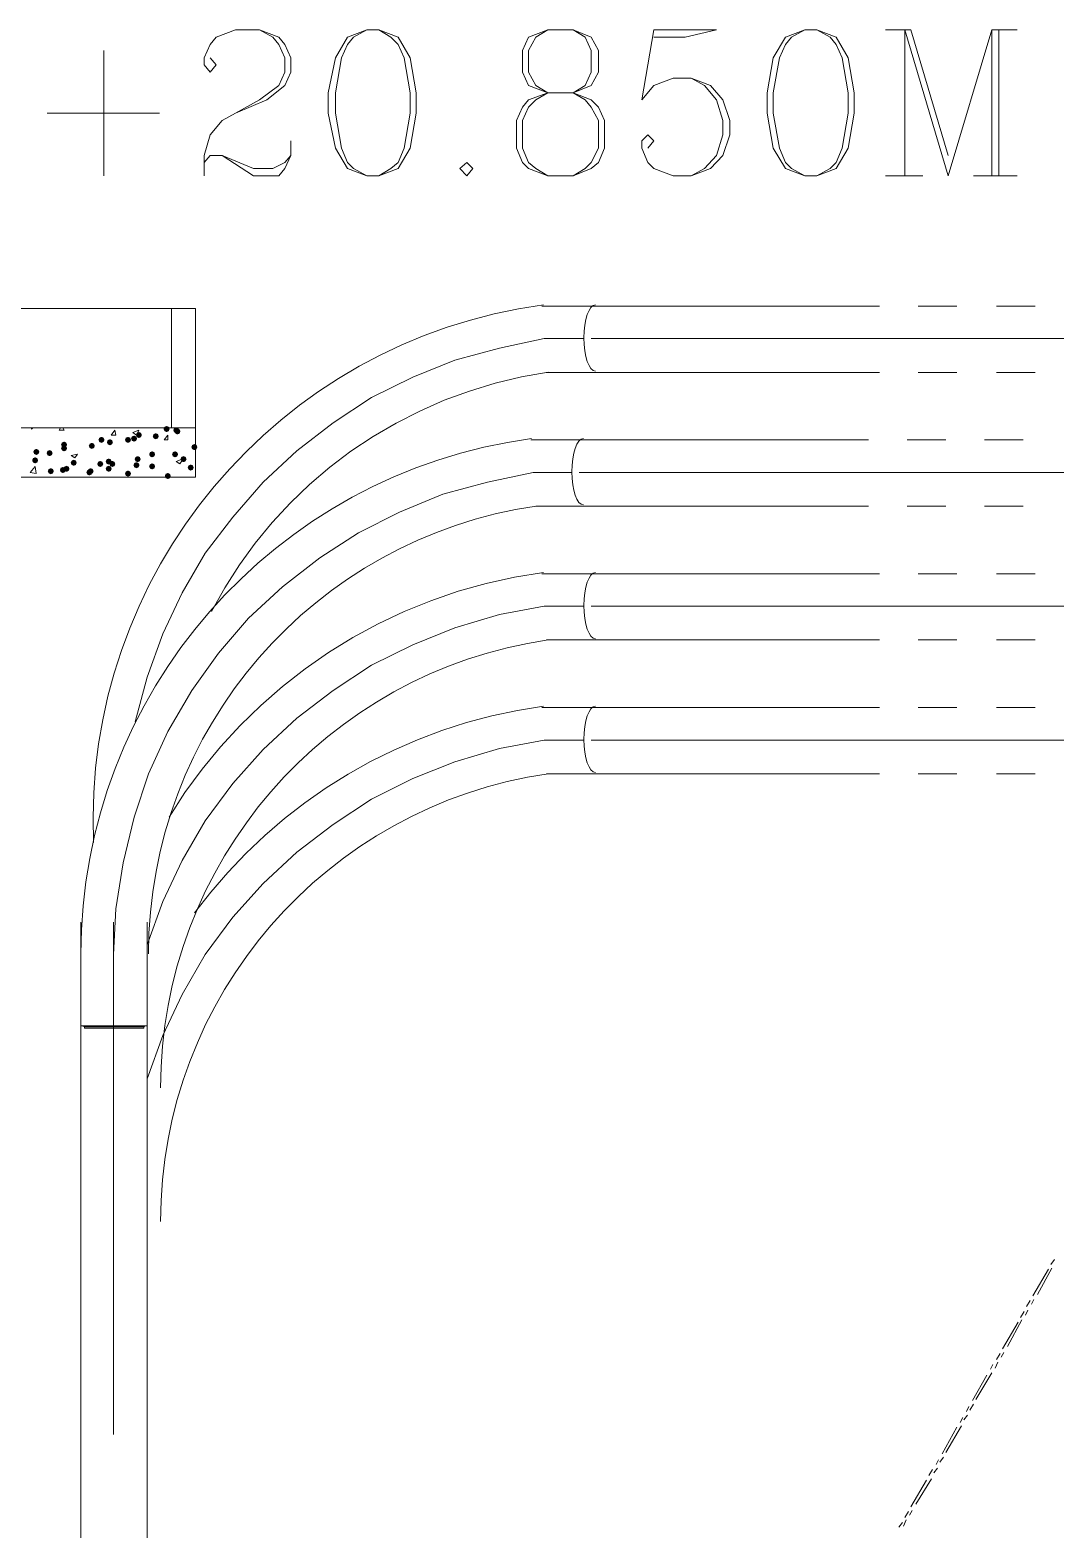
# Model space of a CAD drawing. Header units: millimetres. Extents: x 29 to 95071, y 20 to 67221.
# Drawn here: x 26749 to 30960, y 42981 to 49144 of the extents above; entities that cross this region are included whole.
import ezdxf

# ---------------------------------------------------------------- set-up
doc = ezdxf.new("R2010")
doc.units = ezdxf.units.MM

msp = doc.modelspace()

# ---------------------------------------------------------------- hatches: boundary and pattern name
h = msp.add_hatch(color=7)
h.dxf.hatch_style = 2
h.paths.add_polyline_path([(27042.3, 47446.4), (27033.5, 47450.1), (27029.9, 47458.8), (27033.5, 47467.6), (27042.3, 47471.2), (27051, 47467.6), (27054.6, 47458.8), (27051, 47450.1)])
h = msp.add_hatch(color=7)
h.dxf.hatch_style = 2
h.paths.add_polyline_path([(27077, 47436.5), (27068.2, 47440.2), (27064.6, 47448.9), (27068.2, 47457.7), (27077, 47461.3), (27085.7, 47457.7), (27089.3, 47448.9), (27085.7, 47440.2)])
h = msp.add_hatch(color=7)
h.dxf.hatch_style = 2
h.paths.add_polyline_path([(27151.3, 47446.4), (27142.5, 47450.1), (27138.9, 47458.8), (27142.5, 47467.6), (27151.3, 47471.2), (27160.1, 47467.6), (27163.7, 47458.8), (27160.1, 47450.1)])
h = msp.add_hatch(color=7)
h.dxf.hatch_style = 2
h.paths.add_polyline_path([(27176.1, 47451.4), (27167.3, 47455), (27163.7, 47463.8), (27167.3, 47472.5), (27176.1, 47476.2), (27184.8, 47472.5), (27188.5, 47463.8), (27184.8, 47455)])
h = msp.add_hatch(color=7)
h.dxf.hatch_style = 2
h.paths.add_polyline_path([(27195.9, 47466.3), (27187.2, 47469.9), (27183.5, 47478.7), (27187.2, 47487.4), (27195.9, 47491), (27204.7, 47487.4), (27208.3, 47478.7), (27204.7, 47469.9)])
h = msp.add_hatch(color=7)
h.dxf.hatch_style = 2
h.paths.add_polyline_path([(27265.3, 47461.3), (27256.5, 47464.9), (27252.9, 47473.7), (27256.5, 47482.4), (27265.3, 47486.1), (27274.1, 47482.4), (27277.7, 47473.7), (27274.1, 47464.9)])
h = msp.add_hatch(color=7)
h.dxf.hatch_style = 2
h.paths.add_polyline_path([(27309.9, 47491), (27301.2, 47494.7), (27297.5, 47503.4), (27301.2, 47512.2), (27309.9, 47515.8), (27318.7, 47512.2), (27322.3, 47503.4), (27318.7, 47494.7)])
h = msp.add_hatch(color=7)
h.dxf.hatch_style = 2
h.paths.add_polyline_path([(27349.6, 47486.1), (27340.8, 47489.7), (27337.2, 47498.5), (27340.8, 47507.2), (27349.6, 47510.9), (27358.3, 47507.2), (27362, 47498.5), (27358.3, 47489.7)])
h = msp.add_hatch(color=7)
h.dxf.hatch_style = 2
h.paths.add_polyline_path([(27354.5, 47481.1), (27345.8, 47484.8), (27342.1, 47493.5), (27345.8, 47502.3), (27354.5, 47505.9), (27363.3, 47502.3), (27366.9, 47493.5), (27363.3, 47484.8)])
h = msp.add_hatch(color=7)
h.dxf.hatch_style = 2
h.paths.add_polyline_path([(26774.6, 47396.9), (26765.9, 47400.5), (26762.2, 47409.3), (26765.9, 47418), (26774.6, 47421.7), (26783.4, 47418), (26787, 47409.3), (26783.4, 47400.5)])
h = msp.add_hatch(color=7)
h.dxf.hatch_style = 2
h.paths.add_polyline_path([(26829.1, 47391.9), (26820.4, 47395.6), (26816.7, 47404.3), (26820.4, 47413.1), (26829.1, 47416.7), (26837.9, 47413.1), (26841.5, 47404.3), (26837.9, 47395.6)])
h = msp.add_hatch(color=7)
h.dxf.hatch_style = 2
h.paths.add_polyline_path([(26888.6, 47426.6), (26879.9, 47430.2), (26876.2, 47439), (26879.9, 47447.8), (26888.6, 47451.4), (26897.4, 47447.8), (26901, 47439), (26897.4, 47430.2)])
h = msp.add_hatch(color=7)
h.dxf.hatch_style = 2
h.paths.add_polyline_path([(26888.6, 47411.7), (26879.9, 47415.4), (26876.2, 47424.1), (26879.9, 47432.9), (26888.6, 47436.5), (26897.4, 47432.9), (26901, 47424.1), (26897.4, 47415.4)])
h = msp.add_hatch(color=7)
h.dxf.hatch_style = 2
h.paths.add_polyline_path([(27002.6, 47421.7), (26993.9, 47425.3), (26990.2, 47434), (26993.9, 47442.8), (27002.6, 47446.4), (27011.4, 47442.8), (27015, 47434), (27011.4, 47425.3)])
h = msp.add_hatch(color=7)
h.dxf.hatch_style = 2
h.paths.add_polyline_path([(27250.4, 47387), (27241.7, 47390.6), (27238, 47399.3), (27241.7, 47408.1), (27250.4, 47411.7), (27259.2, 47408.1), (27262.8, 47399.3), (27259.2, 47390.6)])
h = msp.add_hatch(color=7)
h.dxf.hatch_style = 2
h.paths.add_polyline_path([(27344.6, 47387), (27335.9, 47390.6), (27332.2, 47399.3), (27335.9, 47408.1), (27344.6, 47411.7), (27353.4, 47408.1), (27357, 47399.3), (27353.4, 47390.6)])
h = msp.add_hatch(color=7)
h.dxf.hatch_style = 2
h.paths.add_polyline_path([(27423.9, 47416.7), (27415.2, 47420.3), (27411.5, 47429.1), (27415.2, 47437.8), (27423.9, 47441.5), (27432.7, 47437.8), (27436.3, 47429.1), (27432.7, 47420.3)])
h = msp.add_hatch(color=7)
h.dxf.hatch_style = 2
h.paths.add_polyline_path([(26769.6, 47362.2), (26760.9, 47365.8), (26757.3, 47374.6), (26760.9, 47383.3), (26769.6, 47387), (26778.4, 47383.3), (26782, 47374.6), (26778.4, 47365.8)])
h = msp.add_hatch(color=7)
h.dxf.hatch_style = 2
h.paths.add_polyline_path([(26834.1, 47317.6), (26825.3, 47321.2), (26821.7, 47330), (26825.3, 47338.7), (26834.1, 47342.3), (26842.8, 47338.7), (26846.5, 47330), (26842.8, 47321.2)])
h = msp.add_hatch(color=7)
h.dxf.hatch_style = 2
h.paths.add_polyline_path([(26883.6, 47322.5), (26874.9, 47326.2), (26871.3, 47334.9), (26874.9, 47343.7), (26883.6, 47347.3), (26892.4, 47343.7), (26896, 47334.9), (26892.4, 47326.2)])
h = msp.add_hatch(color=7)
h.dxf.hatch_style = 2
h.paths.add_polyline_path([(26898.5, 47327.5), (26889.8, 47331.1), (26886.1, 47339.9), (26889.8, 47348.6), (26898.5, 47352.3), (26907.3, 47348.6), (26910.9, 47339.9), (26907.3, 47331.1)])
h = msp.add_hatch(color=7)
h.dxf.hatch_style = 2
h.paths.add_polyline_path([(26928.3, 47352.3), (26919.5, 47355.9), (26915.9, 47364.7), (26919.5, 47373.4), (26928.3, 47377), (26937, 47373.4), (26940.6, 47364.7), (26937, 47355.9)])
h = msp.add_hatch(color=7)
h.dxf.hatch_style = 2
h.paths.add_polyline_path([(26992.7, 47312.6), (26983.9, 47316.2), (26980.3, 47325), (26983.9, 47333.8), (26992.7, 47337.4), (27001.4, 47333.8), (27005.1, 47325), (27001.4, 47316.2)])
h = msp.add_hatch(color=7)
h.dxf.hatch_style = 2
h.paths.add_polyline_path([(26997.6, 47317.6), (26988.9, 47321.2), (26985.3, 47330), (26988.9, 47338.7), (26997.6, 47342.3), (27006.4, 47338.7), (27010, 47330), (27006.4, 47321.2)])
h = msp.add_hatch(color=7)
h.dxf.hatch_style = 2
h.paths.add_polyline_path([(27037.3, 47347.3), (27028.5, 47350.9), (27024.9, 47359.7), (27028.5, 47368.4), (27037.3, 47372.1), (27046, 47368.4), (27049.7, 47359.7), (27046, 47350.9)])
h = msp.add_hatch(color=7)
h.dxf.hatch_style = 2
h.paths.add_polyline_path([(27072, 47357.2), (27063.2, 47360.9), (27059.6, 47369.6), (27063.2, 47378.4), (27072, 47382), (27080.7, 47378.4), (27084.4, 47369.6), (27080.7, 47360.9)])
h = msp.add_hatch(color=7)
h.dxf.hatch_style = 2
h.paths.add_polyline_path([(27072, 47327.5), (27063.2, 47331.1), (27059.6, 47339.9), (27063.2, 47348.6), (27072, 47352.3), (27080.7, 47348.6), (27084.4, 47339.9), (27080.7, 47331.1)])
h = msp.add_hatch(color=7)
h.dxf.hatch_style = 2
h.paths.add_polyline_path([(27086.9, 47347.3), (27078.1, 47350.9), (27074.5, 47359.7), (27078.1, 47368.4), (27086.9, 47372.1), (27095.6, 47368.4), (27099.3, 47359.7), (27095.6, 47350.9)])
h = msp.add_hatch(color=7)
h.dxf.hatch_style = 2
h.paths.add_polyline_path([(27186, 47342.3), (27177.2, 47346), (27173.6, 47354.7), (27177.2, 47363.5), (27186, 47367.1), (27194.7, 47363.5), (27198.4, 47354.7), (27194.7, 47346)])
h = msp.add_hatch(color=7)
h.dxf.hatch_style = 2
h.paths.add_polyline_path([(27191, 47367.1), (27182.2, 47370.8), (27178.6, 47379.5), (27182.2, 47388.3), (27191, 47391.9), (27199.7, 47388.3), (27203.3, 47379.5), (27199.7, 47370.8)])
h = msp.add_hatch(color=7)
h.dxf.hatch_style = 2
h.paths.add_polyline_path([(27250.4, 47337.4), (27241.7, 47341), (27238, 47349.8), (27241.7, 47358.5), (27250.4, 47362.2), (27259.2, 47358.5), (27262.8, 47349.8), (27259.2, 47341)])
h = msp.add_hatch(color=7)
h.dxf.hatch_style = 2
h.paths.add_polyline_path([(27379.3, 47367.1), (27370.5, 47370.8), (27366.9, 47379.5), (27370.5, 47388.3), (27379.3, 47391.9), (27388.1, 47388.3), (27391.7, 47379.5), (27388.1, 47370.8)])
h = msp.add_hatch(color=7)
h.dxf.hatch_style = 2
h.paths.add_polyline_path([(27409, 47332.4), (27400.3, 47336.1), (27396.6, 47344.8), (27400.3, 47353.6), (27409, 47357.2), (27417.8, 47353.6), (27421.4, 47344.8), (27417.8, 47336.1)])
h = msp.add_hatch(color=7)
h.dxf.hatch_style = 2
h.paths.add_polyline_path([(27151.3, 47307.7), (27142.5, 47311.3), (27138.9, 47320), (27142.5, 47328.8), (27151.3, 47332.4), (27160.1, 47328.8), (27163.7, 47320), (27160.1, 47311.3)])
h = msp.add_hatch(color=7)
h.dxf.hatch_style = 2
h.paths.add_polyline_path([(27314.9, 47297.7), (27306.1, 47301.4), (27302.5, 47310.1), (27306.1, 47318.9), (27314.9, 47322.5), (27323.6, 47318.9), (27327.3, 47310.1), (27323.6, 47301.4)])

# ---------------------------------------------------------------- linework, layer by layer
at = {"color": 7, "lineweight": 0}
for points in [[(27488.3, 49030.1), (27513.1, 49000.3), (27488.3, 48970.6), (27463.6, 49000.3), (27463.6, 49030.1), (27488.3, 49084.6), (27513.1, 49114.3), (27592.4, 49144.1), (27691.6, 49144.1), (27770.9, 49114.3), (27795.6, 49084.6), (27820.4, 49030.1), (27820.4, 48970.6), (27795.6, 48916), (27721.3, 48856.6), (27592.4, 48802), (27537.9, 48772.3), (27488.3, 48712.8), (27463.6, 48628.6), (27463.6, 48544.3)], [(27691.6, 49144.1), (27746.1, 49114.3), (27770.9, 49084.6), (27795.6, 49030.1), (27795.6, 48970.6), (27770.9, 48916), (27691.6, 48856.6), (27592.4, 48802)], [(28132.7, 49144.1), (28053.4, 49114.3), (28003.8, 49030.1), (27974.1, 48886.3), (27974.1, 48802), (28003.8, 48658.3), (28053.4, 48574), (28132.7, 48544.3), (28182.3, 48544.3), (28261.6, 48574), (28311.1, 48658.3), (28335.9, 48802), (28335.9, 48886.3), (28311.1, 49030.1), (28261.6, 49114.3), (28182.3, 49144.1), (28132.7, 49144.1), (28078.2, 49114.3), (28053.4, 49084.6), (28028.6, 49030.1), (28003.8, 48886.3), (28003.8, 48802), (28028.6, 48658.3), (28053.4, 48598.8), (28078.2, 48574), (28132.7, 48544.3)], [(28182.3, 48544.3), (28231.8, 48574), (28261.6, 48598.8), (28286.3, 48658.3), (28311.1, 48802), (28311.1, 48886.3), (28286.3, 49030.1), (28261.6, 49084.6), (28231.8, 49114.3), (28182.3, 49144.1)], [(28876.2, 48544.3), (28826.6, 48574), (28796.9, 48598.8), (28772.1, 48658.3), (28772.1, 48772.3), (28796.9, 48826.8), (28826.6, 48856.6), (28876.2, 48886.3), (28796.9, 48856.6), (28772.1, 48826.8), (28747.3, 48772.3), (28747.3, 48658.3), (28772.1, 48598.8), (28796.9, 48574), (28876.2, 48544.3), (28980.3, 48544.3), (29054.6, 48574), (29084.4, 48598.8), (29109.1, 48658.3), (29109.1, 48772.3), (29084.4, 48826.8), (29054.6, 48856.6), (28980.3, 48886.3), (29029.8, 48916), (29054.6, 48970.6), (29054.6, 49059.8), (29029.8, 49114.3), (28980.3, 49144.1)], [(28876.2, 49144.1), (28796.9, 49114.3), (28772.1, 49059.8), (28772.1, 48970.6), (28796.9, 48916), (28876.2, 48886.3), (28980.3, 48886.3), (29054.6, 48916), (29084.4, 48970.6), (29084.4, 49059.8), (29054.6, 49114.3), (28980.3, 49144.1), (28876.2, 49144.1), (28826.6, 49114.3), (28796.9, 49059.8), (28796.9, 48970.6), (28826.6, 48916), (28876.2, 48886.3)], [(29312.4, 49144.1), (29262.8, 48856.6), (29312.4, 48916), (29391.7, 48945.8), (29466, 48945.8), (29545.3, 48916), (29594.9, 48856.6), (29624.6, 48772.3), (29624.6, 48712.8), (29594.9, 48628.6), (29545.3, 48574), (29466, 48544.3), (29391.7, 48544.3), (29312.4, 48574), (29287.6, 48598.8), (29262.8, 48658.3), (29262.8, 48688), (29287.6, 48712.8), (29312.4, 48688), (29287.6, 48658.3)], [(29312.4, 49144.1), (29570.1, 49144.1), (29441.2, 49114.3), (29312.4, 49114.3)], [(29931.9, 49144.1), (29852.6, 49114.3), (29803, 49030.1), (29778.3, 48886.3), (29778.3, 48802), (29803, 48658.3), (29852.6, 48574), (29931.9, 48544.3), (29981.5, 48544.3), (30060.8, 48574), (30110.4, 48658.3), (30135.1, 48802), (30135.1, 48886.3), (30110.4, 49030.1), (30060.8, 49114.3), (29981.5, 49144.1), (29931.9, 49144.1), (29877.4, 49114.3), (29852.6, 49084.6), (29827.8, 49030.1), (29803, 48886.3), (29803, 48802), (29827.8, 48658.3), (29852.6, 48598.8), (29877.4, 48574), (29931.9, 48544.3)], [(29981.5, 48544.3), (30036, 48574), (30060.8, 48598.8), (30085.6, 48658.3), (30110.4, 48802), (30110.4, 48886.3), (30085.6, 49030.1), (30060.8, 49084.6), (30036, 49114.3), (29981.5, 49144.1)], [(30264, 49144.1), (30368.1, 49144.1)], [(30343.3, 49144.1), (30343.3, 48544.3)], [(30343.3, 49144.1), (30521.7, 48544.3), (30700.2, 49144.1), (30700.2, 48544.3)], [(30368.1, 49144.1), (30521.7, 48628.6)], [(30700.2, 49144.1), (30804.3, 49144.1)], [(30729.9, 49144.1), (30729.9, 48544.3)], [(27052.2, 49059.8), (27052.2, 48544.3)], [(29466, 48945.8), (29520.5, 48916), (29570.1, 48856.6), (29594.9, 48772.3), (29594.9, 48712.8), (29570.1, 48628.6), (29520.5, 48574), (29466, 48544.3)], [(28980.3, 48544.3), (29029.8, 48574), (29054.6, 48598.8), (29084.4, 48658.3), (29084.4, 48772.3), (29054.6, 48826.8), (29029.8, 48856.6), (28980.3, 48886.3)], [(26819.2, 48802), (27280.2, 48802)], [(27537.9, 48628.6), (27666.8, 48544.3), (27770.9, 48544.3), (27795.6, 48574), (27820.4, 48628.6), (27820.4, 48688)], [(27463.6, 48598.8), (27488.3, 48628.6), (27537.9, 48628.6), (27666.8, 48574), (27746.1, 48574), (27795.6, 48598.8), (27820.4, 48628.6)], [(30264, 48544.3), (30417.7, 48544.3)], [(30625.8, 48544.3), (30804.3, 48544.3)], [(28858.3, 48014.3), (28756.5, 47998), (28656.5, 47977.1), (28558.5, 47951.6), (28462.5, 47921.8), (28368.6, 47887.8), (28277, 47849.6), (28187.7, 47807.4), (28100.8, 47761.3), (28016.4, 47711.4), (27934.7, 47657.8), (27855.7, 47600.8), (27779.6, 47540.3), (27706.4, 47476.6), (27636.2, 47409.7), (27569.2, 47339.7), (27505.5, 47266.8), (27445, 47191.2), (27388.1, 47112.8), (27334.6, 47031.9), (27284.9, 46948.6), (27238.9, 46862.9), (27196.7, 46775.1), (27158.5, 46685.2), (27124.4, 46593.3), (27094.4, 46499.7), (27068.7, 46404.3), (27047.3, 46307.3), (27030.4, 46208.9), (27018.1, 46109.1), (27010.4, 46008.1), (27007.6, 45906.1), (27009.5, 45803)], [(29072, 48014), (29062.5, 48011.2), (29053.6, 48003.2), (29045.6, 47990.7), (29038.7, 47974), (29032.9, 47953.9), (29028.6, 47930.7), (29025.8, 47905.1), (29024.9, 47877.7), (29025.8, 47850.2), (29028.6, 47824.6), (29032.9, 47801.4), (29038.7, 47781.3), (29045.6, 47764.6), (29053.6, 47752.1), (29062.5, 47744.1), (29072, 47741.3)], [(27428.9, 47999.1), (22908.5, 47999.1)], [(27329.7, 47508.4), (27329.7, 47999.1)], [(27428.9, 47305.2), (27428.9, 47999.1)], [(29069.5, 48009), (28851.4, 48009)], [(29069.5, 48009), (30239.2, 48009)], [(30397.8, 48009), (30556.4, 48009)], [(30720, 48009), (30878.6, 48009)], [(28861.3, 47875.2), (28677.9, 47835.5), (28494.5, 47786), (28321, 47716.6), (28152.5, 47632.3), (27993.9, 47528.2), (27845.2, 47414.2), (27706.4, 47285.3), (27582.5, 47141.6), (27468.5, 46992.9), (27374.3, 46829.3), (27295, 46660.8), (27230.6, 46482.4), (27181, 46299)], [(28861.3, 47875.2), (29024.9, 47875.2)], [(29054.6, 47875.2), (29084.4, 47875.2)], [(32365.6, 47875.2), (29069.5, 47875.2)], [(29119, 47875.2), (29277.7, 47875.2)], [(28878, 47736.8), (28767.8, 47717.3), (28659.7, 47691.5), (28554, 47659.5), (28450.7, 47621.4), (28350.2, 47577.4), (28252.7, 47527.7), (28158.4, 47472.4), (28067.6, 47411.8), (27980.6, 47345.9), (27897.4, 47275), (27818.5, 47199.2), (27743.9, 47118.7), (27674, 47033.7), (27609, 46944.3), (27549.2, 46850.6), (27494.7, 46753)], [(29069.5, 47736.4), (28871.2, 47736.4)], [(30239.2, 47736.4), (29069.5, 47736.4)], [(30556.4, 47736.4), (30397.8, 47736.4)], [(30878.6, 47736.4), (30720, 47736.4)], [(27428.9, 47508.4), (22908.5, 47508.4)], [(26754.8, 47508.4), (26754.8, 47503.4)], [(26754.8, 47503.4), (26759.7, 47508.4)], [(26868.8, 47498.5), (26873.7, 47508.4)], [(26868.8, 47498.5), (26888.6, 47498.5)], [(26888.6, 47498.5), (26883.6, 47508.4)], [(28808.7, 47464.1), (28710.1, 47448.4), (28613.2, 47428.3), (28518.1, 47404), (28424.8, 47375.6), (28333.5, 47343.1), (28244.2, 47306.7), (28157.1, 47266.5), (28072.3, 47222.7), (27989.8, 47175.2), (27909.7, 47124.2), (27832.2, 47069.9), (27757.2, 47012.4), (27685.1, 46951.6), (27615.7, 46887.9), (27549.2, 46821.2), (27485.8, 46751.7), (27425.5, 46679.4), (27368.3, 46604.6), (27314.5, 46527.3), (27264, 46447.6), (27217.1, 46365.6), (27173.7, 46281.4), (27134, 46195.2), (27098.1, 46107.1), (27066, 46017.1), (27037.9, 45925.4), (27013.9, 45832), (26994, 45737.2), (26978.4, 45640.9), (26967.1, 45543.4), (26960.3, 45444.7), (26958, 45344.9)], [(27081.9, 47478.7), (27096.8, 47498.5)], [(27081.9, 47478.7), (27101.7, 47478.7)], [(27101.7, 47478.7), (27096.8, 47498.5)], [(27171.1, 47488.6), (27195.9, 47498.5)], [(27171.1, 47488.6), (27186, 47478.7)], [(27186, 47478.7), (27195.9, 47498.5)], [(27300, 47458.8), (27314.9, 47478.7)], [(27300, 47458.8), (27314.9, 47458.8)], [(27314.9, 47458.8), (27314.9, 47478.7)], [(29024.9, 47458.8), (28806.8, 47458.8)], [(29022.4, 47463.8), (29012.9, 47461), (29004.1, 47453.1), (28996.1, 47440.5), (28989.1, 47423.9), (28983.3, 47403.7), (28979, 47380.5), (28976.3, 47354.9), (28975.3, 47327.5), (28976.3, 47300), (28979, 47274.4), (28983.3, 47251.3), (28989.1, 47231.1), (28996.1, 47214.5), (29004.1, 47201.9), (29012.9, 47193.9), (29022.4, 47191.2)], [(29019.9, 47458.8), (30194.6, 47458.8)], [(30353.2, 47458.8), (30511.8, 47458.8)], [(30670.4, 47458.8), (30829.1, 47458.8)], [(26918.3, 47394.4), (26943.1, 47399.3)], [(26933.2, 47384.5), (26943.1, 47399.3)], [(26749.8, 47325), (26769.6, 47349.8)], [(26774.6, 47320), (26769.6, 47349.8)], [(26918.3, 47394.4), (26933.2, 47384.5)], [(27349.6, 47369.6), (27374.3, 47379.5)], [(27349.6, 47369.6), (27364.4, 47359.7)], [(27364.4, 47359.7), (27374.3, 47374.6)], [(26705.2, 47305.2), (27428.9, 47305.2)], [(26749.8, 47325), (26774.6, 47320)], [(28816.7, 47325), (28628.3, 47285.3), (28445, 47235.8), (28266.5, 47161.4), (28098, 47077.2), (27939.4, 46973.1), (27785.7, 46854.1), (27647, 46725.3), (27523, 46581.5), (27414, 46427.9), (27314.9, 46259.3), (27235.6, 46085.9), (27176.1, 45907.4), (27131.5, 45719.1), (27101.7, 45530.7), (27091.8, 45342.4)], [(28816.7, 47325), (28975.3, 47325)], [(29005, 47325), (29039.7, 47325)], [(32316, 47325), (29019.9, 47325)], [(29069.5, 47325), (29228.1, 47325)], [(28828.4, 47186.6), (28743.4, 47172.2), (28659.8, 47154.1), (28577.8, 47132.4), (28497.4, 47107.1), (28418.7, 47078.4), (28341.8, 47046.4), (28266.8, 47011), (28193.7, 46972.6), (28122.6, 46931.1), (28053.7, 46886.6), (27987, 46839.2), (27922.5, 46789), (27860.4, 46736.1), (27800.7, 46680.7), (27743.6, 46622.7), (27689, 46562.4), (27637.1, 46499.7), (27588, 46434.8), (27541.7, 46367.7), (27498.4, 46298.6), (27458, 46227.6), (27420.8, 46154.7), (27386.7, 46080.1), (27355.8, 46003.8), (27328.3, 45926), (27304.2, 45846.6), (27283.6, 45765.9), (27266.5, 45683.9), (27253.1, 45600.7), (27243.4, 45516.4), (27237.5, 45431.1), (27235.6, 45344.9)], [(29024.9, 47186.2), (28826.6, 47186.2)], [(30194.6, 47186.2), (29019.9, 47186.2)], [(30511.8, 47186.2), (30353.2, 47186.2)], [(30829.1, 47186.2), (30670.4, 47186.2)], [(28858.3, 46913.9), (28739.5, 46894.4), (28622.7, 46868.4), (28508, 46836), (28395.8, 46797.4), (28286.1, 46752.8), (28179.4, 46702.4), (28075.7, 46646.2), (27975.4, 46584.4), (27878.6, 46517.2), (27785.6, 46444.7), (27696.6, 46367.1), (27611.8, 46284.5), (27531.5, 46197.1), (27455.9, 46105), (27385.3, 46008.4), (27319.8, 45907.4)], [(29069.5, 46908.6), (28851.4, 46908.6)], [(29072, 46913.6), (29062.5, 46910.8), (29053.6, 46902.9), (29045.6, 46890.3), (29038.7, 46873.7), (29032.9, 46853.5), (29028.6, 46830.4), (29025.8, 46804.8), (29024.9, 46777.3), (29025.8, 46749.8), (29028.6, 46724.2), (29032.9, 46701.1), (29038.7, 46680.9), (29045.6, 46664.3), (29053.6, 46651.7), (29062.5, 46643.8), (29072, 46641)], [(29069.5, 46908.6), (30239.2, 46908.6)], [(30397.8, 46908.6), (30556.4, 46908.6)], [(30720, 46908.6), (30878.6, 46908.6)], [(28861.3, 46774.8), (28677.9, 46740.1), (28494.5, 46685.6), (28321, 46616.2), (28152.5, 46532), (27993.9, 46427.9), (27845.2, 46313.9), (27706.4, 46185), (27582.5, 46046.2), (27468.5, 45892.6), (27374.3, 45729), (27295, 45560.5), (27230.6, 45382)], [(28861.3, 46774.8), (29024.9, 46774.8)], [(29054.6, 46774.8), (29084.4, 46774.8)], [(32365.6, 46774.8), (29069.5, 46774.8)], [(29119, 46774.8), (29277.7, 46774.8)], [(28878, 46636.4), (28792.9, 46622), (28709.4, 46603.9), (28627.3, 46582.2), (28546.9, 46556.9), (28468.3, 46528.2), (28391.4, 46496.2), (28316.3, 46460.9), (28243.3, 46422.4), (28172.2, 46380.9), (28103.3, 46336.4), (28036.5, 46289), (27972.1, 46238.8), (27910, 46186), (27850.3, 46130.5), (27793.1, 46072.6), (27738.6, 46012.2), (27686.7, 45949.5), (27637.6, 45884.6), (27591.3, 45817.5), (27548, 45748.5), (27507.6, 45677.4), (27470.3, 45604.6), (27436.2, 45529.9), (27405.4, 45453.6), (27377.9, 45375.8), (27353.7, 45296.4), (27333.1, 45215.7), (27316.1, 45133.7), (27302.6, 45050.5), (27293, 44966.2), (27287.1, 44880.9), (27285.1, 44794.7)], [(29069.5, 46636), (28871.2, 46636)], [(30239.2, 46636), (29069.5, 46636)], [(30556.4, 46636), (30397.8, 46636)], [(30878.6, 46636), (30720, 46636)], [(28858.3, 46363.8), (28751.5, 46346.5), (28646.2, 46324), (28542.6, 46296.3), (28440.8, 46263.5), (28341, 46225.8), (28243.3, 46183.3), (28148.1, 46136), (28055.3, 46084.1), (27965.3, 46027.6), (27878.1, 45966.7), (27793.9, 45901.4), (27713, 45831.9), (27635.4, 45758.3), (27561.4, 45680.6), (27491.2, 45599), (27424.8, 45513.6)], [(29069.5, 46358.5), (28851.4, 46358.5)], [(29072, 46363.4), (29062.5, 46360.7), (29053.6, 46352.7), (29045.6, 46340.2), (29038.7, 46323.5), (29032.9, 46303.3), (29028.6, 46280.2), (29025.8, 46254.6), (29024.9, 46227.1), (29025.8, 46199.7), (29028.6, 46174.1), (29032.9, 46150.9), (29038.7, 46130.7), (29045.6, 46114.1), (29053.6, 46101.5), (29062.5, 46093.6), (29072, 46090.8)], [(29069.5, 46358.5), (30239.2, 46358.5)], [(30397.8, 46358.5), (30556.4, 46358.5)], [(30720, 46358.5), (30878.6, 46358.5)], [(28861.3, 46224.6), (28677.9, 46190), (28494.5, 46135.4), (28321, 46066), (28152.5, 45981.8), (27993.9, 45877.7), (27845.2, 45763.7), (27706.4, 45634.8), (27582.5, 45496), (27468.5, 45342.4), (27374.3, 45178.8), (27295, 45010.3), (27230.6, 44831.9)], [(28861.3, 46224.6), (29024.9, 46224.6)], [(29054.6, 46224.6), (29084.4, 46224.6)], [(32365.6, 46224.6), (29069.5, 46224.6)], [(29119, 46224.6), (29277.7, 46224.6)], [(28878, 46086.2), (28792.9, 46071.9), (28709.4, 46053.8), (28627.3, 46032), (28546.9, 46006.8), (28468.3, 45978.1), (28391.4, 45946), (28316.3, 45910.7), (28243.3, 45872.2), (28172.2, 45830.7), (28103.3, 45786.2), (28036.5, 45738.8), (27972.1, 45688.7), (27910, 45635.8), (27850.3, 45580.3), (27793.1, 45522.4), (27738.6, 45462), (27686.7, 45399.3), (27637.6, 45334.4), (27591.3, 45267.4), (27548, 45198.3), (27507.6, 45127.3), (27470.3, 45054.4), (27436.2, 44979.8), (27405.4, 44903.5), (27377.9, 44825.6), (27353.7, 44746.3), (27333.1, 44665.5), (27316.1, 44583.5), (27302.6, 44500.3), (27293, 44416), (27287.1, 44330.7), (27285.1, 44244.5)], [(29069.5, 46085.9), (28871.2, 46085.9)], [(30239.2, 46085.9), (29069.5, 46085.9)], [(30556.4, 46085.9), (30397.8, 46085.9)], [(30878.6, 46085.9), (30720, 46085.9)], [(26958, 45476.2), (26958, 29580.6)], [(27091.8, 43369.7), (27091.8, 45476.2)], [(27230.6, 29580.6), (27230.6, 45476.2)], [(26958, 45049.9), (26958, 45342.4)], [(27091.8, 45000.4), (27091.8, 45342.4)], [(27230.6, 45049.9), (27230.6, 45342.4)], [(27230.6, 45049.9), (26958, 45049.9)], [(26958, 45049.9), (26963, 45049.9), (26972.9, 45045), (26972.9, 45040)], [(27220.7, 45049.9), (26963, 45049.9)], [(27215.7, 45045), (26972.9, 45045)], [(26972.9, 45040), (27091.8, 45040), (27215.7, 45040)], [(26977.8, 45040), (27091.8, 45040), (27210.8, 45040)], [(27230.6, 45049.9), (27220.7, 45049.9), (27215.7, 45045), (27215.7, 45040)], [(30943.1, 44068.6), (30957.9, 44088.4)], [(30868.7, 43939.7), (30933.1, 44048.7)], [(30888.5, 43944.6), (30948, 44053.7)], [(30843.9, 43895.1), (30858.8, 43919.9)], [(30863.7, 43905), (30873.7, 43924.8)], [(30744.8, 43721.6), (30809.2, 43830.6)], [(30764.6, 43731.5), (30824.1, 43840.5)], [(30819.1, 43850.5), (30834, 43875.2)], [(30839, 43860.4), (30848.9, 43880.2)], [(30720, 43677), (30734.9, 43701.8)], [(30739.8, 43686.9), (30749.7, 43706.7)], [(30695.2, 43637.3), (30705.1, 43657.2)], [(30715.1, 43642.3), (30725, 43667.1)], [(30620.9, 43508.5), (30680.4, 43612.5)], [(30635.7, 43513.4), (30700.2, 43622.5)], [(30596.1, 43463.9), (30606, 43483.7)], [(30611, 43468.8), (30625.8, 43493.6)], [(30497, 43290.4), (30556.4, 43399.4)], [(30511.8, 43295.3), (30576.3, 43404.4)], [(30571.3, 43419.2), (30581.2, 43439.1)], [(30586.2, 43429.2), (30601.1, 43449)], [(30487.1, 43255.7), (30501.9, 43275.5)], [(30442.4, 43201.2), (30457.3, 43225.9)], [(30462.3, 43211.1), (30477.1, 43230.9)], [(30472.2, 43245.8), (30482.1, 43265.6)], [(30368.1, 43072.3), (30432.5, 43181.3)], [(30387.9, 43082.2), (30452.4, 43186.3)], [(30343.3, 43027.7), (30358.2, 43052.5)], [(30363.1, 43037.6), (30373.1, 43057.4)], [(30318.5, 42988), (30333.4, 43007.9)], [(30338.4, 42993), (30348.3, 43017.8)]]:
    msp.add_lwpolyline(points, dxfattribs=at)
msp.add_lwpolyline([(28544.1, 48598.8), (28514.3, 48574), (28544.1, 48544.3), (28568.9, 48574)], close=True, dxfattribs=at)

doc.saveas('drawing.dxf')
